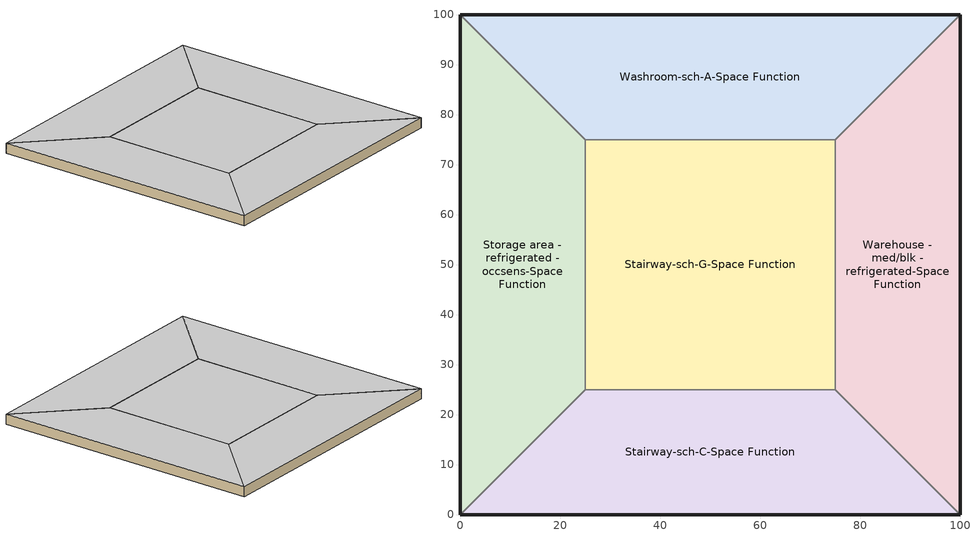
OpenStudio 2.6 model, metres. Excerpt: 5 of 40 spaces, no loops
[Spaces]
Storage area - refrigerated - occsens-Space Function
 floor ground: 0,0 0,100 25,75 25,25 z0
 wall ground: 0,100 0,0 z0:3.8
 wall to Washroom-sch-A-Space Function: 25,75 0,100 z0:3.8
 wall to Stairway-sch-G-Space Function: 25,25 25,75 z0:3.8
 wall to Stairway-sch-C-Space Function: 0,0 25,25 z0:3.8
 ceiling to Stairway-sch-B-Space Function: 25,25 25,75 0,100 0,0 z3.8
Washroom-sch-A-Space Function
 floor ground: 0,100 100,100 75,75 25,75 z0
 wall ground: 100,100 0,100 z0:3.8
 wall to Warehouse - med/blk - refrigerated-Space Function: 75,75 100,100 z0:3.8
 wall to Stairway-sch-G-Space Function: 25,75 75,75 z0:3.8
 ceiling to Sports arena - court c4-Space Function: 25,75 75,75 100,100 0,100 z3.8
Warehouse - med/blk - refrigerated-Space Function
 floor ground: 100,100 100,0 75,25 75,75 z0
 wall ground: 100,0 100,100 z0:3.8
 wall to Stairway-sch-C-Space Function: 75,25 100,0 z0:3.8
 wall to Stairway-sch-G-Space Function: 75,75 75,25 z0:3.8
 ceiling to Warehouse - med/blk-Space Function: 75,75 75,25 100,0 100,100 z3.8
Stairway-sch-C-Space Function
 floor ground: 100,0 0,0 25,25 75,25 z0
 wall ground: 0,0 100,0 z0:3.8
 wall to Stairway-sch-G-Space Function: 75,25 25,25 z0:3.8
 ceiling to Storage area-Space Function: 75,25 25,25 0,0 100,0 z3.8
Stairway-sch-G-Space Function
 floor ground: 25,25 25,75 75,75 75,25 z0
 ceiling to Stairway-sch-E-Space Function: 75,25 75,75 25,75 25,25 z3.8
[Schedule:Ruleset]
Name | Default Day Schedule
NECB-E-Occupancy | NECB-E-Occupancy Default
NECB-E-Lighting | NECB-E-Lighting Default
NECB-E-Electric-Equipment | NECB-E-Electric-Equipment Default
NECB-H-Occupancy | NECB-H-Occupancy Default
NECB-H-Lighting | NECB-H-Lighting Default
NECB-H-Electric-Equipment | NECB-H-Electric-Equipment Default
NECB-H-Thermostat Setpoint-Cooling | NECB-H-Thermostat Setpoint-Cooling Default
[Schedule:Day]
NECB-E-Occupancy Default; NECB-E-Occupancy Default|Wkdy Day: 8, 0, 0, 9, 0, 0.2, 10, 0, 0.7, 14, 0, 0.9, 15, 0, 0.5, 16, 0, 0.9, 18, 0, 0.8, 19, 0, 0.2, 24, 0, 0
NECB-E-Occupancy Sat Day: 9, 0, 0, 13, 0, 0.2, 17, 0, 0.1, 24, 0, 0
NECB-E-Occupancy Sun|Hol Day: 24, 0, 0
NECB-E-Lighting Default; NECB-E-Lighting Default|Wkdy Day; NECB-E-Electric-Equipment Default; NECB-E-Electric-Equipment Default|Wkdy Day: 8, 0, 0.05, 9, 0, 0.4, 10, 0, 0.7, 18, 0, 0.9, 19, 0, 0.4, 24, 0, 0.05
NECB-E-Lighting Sat Day; NECB-E-Electric-Equipment Sat Day: 9, 0, 0.05, 10, 0, 0.5, 15, 0, 0.9, 16, 0, 0.7, 17, 0, 0.5, 24, 0, 0.05
NECB-E-Lighting Sun|Hol Day; NECB-E-Electric-Equipment Sun|Hol Day: 24, 0, 0.05
NECB-E-Thermostat Setpoint-Heating Default|Wkdy Day: 7, 0, 18, 8, 0, 20, 19, 0, 22, 24, 0, 18
NECB-E-Thermostat Setpoint-Heating Sat Day: 8, 0, 18, 9, 0, 20, 17, 0, 22, 24, 0, 18
NECB-E-Thermostat Setpoint-Heating Sun|Hol Day: 24, 0, 18
NECB-E-Thermostat Setpoint-Cooling Default|Wkdy Day: 7, 0, 35, 19, 0, 24, 24, 0, 35
NECB-E-Thermostat Setpoint-Cooling Sat Day: 8, 0, 35, 17, 0, 24, 24, 0, 35
NECB-E-Thermostat Setpoint-Cooling Sun|Hol Day: 24, 0, 35
NECB-H-Occupancy Default; NECB-H-Occupancy Default|Wkdy Day; NECB-H-Occupancy Sat Day; NECB-H-Occupancy Sun|Hol Day; NECB-H-Lighting Default; NECB-H-Lighting Default|Wkdy Day; NECB-H-Lighting Sat Day; NECB-H-Lighting Sun|Hol Day; NECB-H-Electric-Equipment Default; NECB-H-Electric-Equipment Default|Wkdy Day; NECB-H-Electric-Equipment Sat Day; NECB-H-Electric-Equipment Sun|Hol Day: 24, 0, 0.9
NECB-H-Thermostat Setpoint-Heating Default|Wkdy Day; NECB-H-Thermostat Setpoint-Heating Sat Day; NECB-H-Thermostat Setpoint-Heating Sun|Hol Day: 1, 0, 22, 7, 0, 18, 8, 0, 20, 24, 0, 22
NECB-H-Thermostat Setpoint-Cooling Default; NECB-H-Thermostat Setpoint-Cooling Default|Wkdy Day; NECB-H-Thermostat Setpoint-Cooling Sat Day; NECB-H-Thermostat Setpoint-Cooling Sun|Hol Day: 24, 0, 24
[Schedule:Rule] Date Specification Type=DateRange; Start Month=1; Start Day=1; End Month=12; End Day=31
Name | Schedule Ruleset | Rule Order | Day Schedule | Apply Monday | Apply Tuesday | Apply Wednesday | Apply Thursday | Apply Friday | Apply Saturday | Apply Sunday
Schedule Rule 77 | NECB-E-Occupancy | 2 | NECB-E-Occupancy Default|Wkdy Day | Yes | Yes | Yes | Yes | Yes
Schedule Rule 78 | NECB-E-Occupancy | 1 | NECB-E-Occupancy Sat Day |  |  |  |  |  | Yes
Schedule Rule 79 | NECB-E-Occupancy | 0 | NECB-E-Occupancy Sun|Hol Day |  |  |  |  |  |  | Yes
Schedule Rule 80 | NECB-E-Lighting | 2 | NECB-E-Lighting Default|Wkdy Day | Yes | Yes | Yes | Yes | Yes
Schedule Rule 81 | NECB-E-Lighting | 1 | NECB-E-Lighting Sat Day |  |  |  |  |  | Yes
Schedule Rule 82 | NECB-E-Lighting | 0 | NECB-E-Lighting Sun|Hol Day |  |  |  |  |  |  | Yes
Schedule Rule 83 | NECB-E-Electric-Equipment | 2 | NECB-E-Electric-Equipment Default|Wkdy Day | Yes | Yes | Yes | Yes | Yes
Schedule Rule 84 | NECB-E-Electric-Equipment | 1 | NECB-E-Electric-Equipment Sat Day |  |  |  |  |  | Yes
Schedule Rule 85 | NECB-E-Electric-Equipment | 0 | NECB-E-Electric-Equipment Sun|Hol Day |  |  |  |  |  |  | Yes
Schedule Rule 122 | NECB-H-Occupancy | 2 | NECB-H-Occupancy Default|Wkdy Day | Yes | Yes | Yes | Yes | Yes
Schedule Rule 123 | NECB-H-Occupancy | 1 | NECB-H-Occupancy Sat Day |  |  |  |  |  | Yes
Schedule Rule 124 | NECB-H-Occupancy | 0 | NECB-H-Occupancy Sun|Hol Day |  |  |  |  |  |  | Yes
Schedule Rule 125 | NECB-H-Lighting | 2 | NECB-H-Lighting Default|Wkdy Day | Yes | Yes | Yes | Yes | Yes
Schedule Rule 126 | NECB-H-Lighting | 1 | NECB-H-Lighting Sat Day |  |  |  |  |  | Yes
Schedule Rule 127 | NECB-H-Lighting | 0 | NECB-H-Lighting Sun|Hol Day |  |  |  |  |  |  | Yes
Schedule Rule 128 | NECB-H-Electric-Equipment | 2 | NECB-H-Electric-Equipment Default|Wkdy Day | Yes | Yes | Yes | Yes | Yes
Schedule Rule 129 | NECB-H-Electric-Equipment | 1 | NECB-H-Electric-Equipment Sat Day |  |  |  |  |  | Yes
Schedule Rule 130 | NECB-H-Electric-Equipment | 0 | NECB-H-Electric-Equipment Sun|Hol Day |  |  |  |  |  |  | Yes
Schedule Rule 134 | NECB-H-Thermostat Setpoint-Cooling | 2 | NECB-H-Thermostat Setpoint-Cooling Default|Wkdy Day | Yes | Yes | Yes | Yes | Yes
Schedule Rule 135 | NECB-H-Thermostat Setpoint-Cooling | 1 | NECB-H-Thermostat Setpoint-Cooling Sat Day |  |  |  |  |  | Yes
Schedule Rule 136 | NECB-H-Thermostat Setpoint-Cooling | 0 | NECB-H-Thermostat Setpoint-Cooling Sun|Hol Day |  |  |  |  |  |  | Yes
